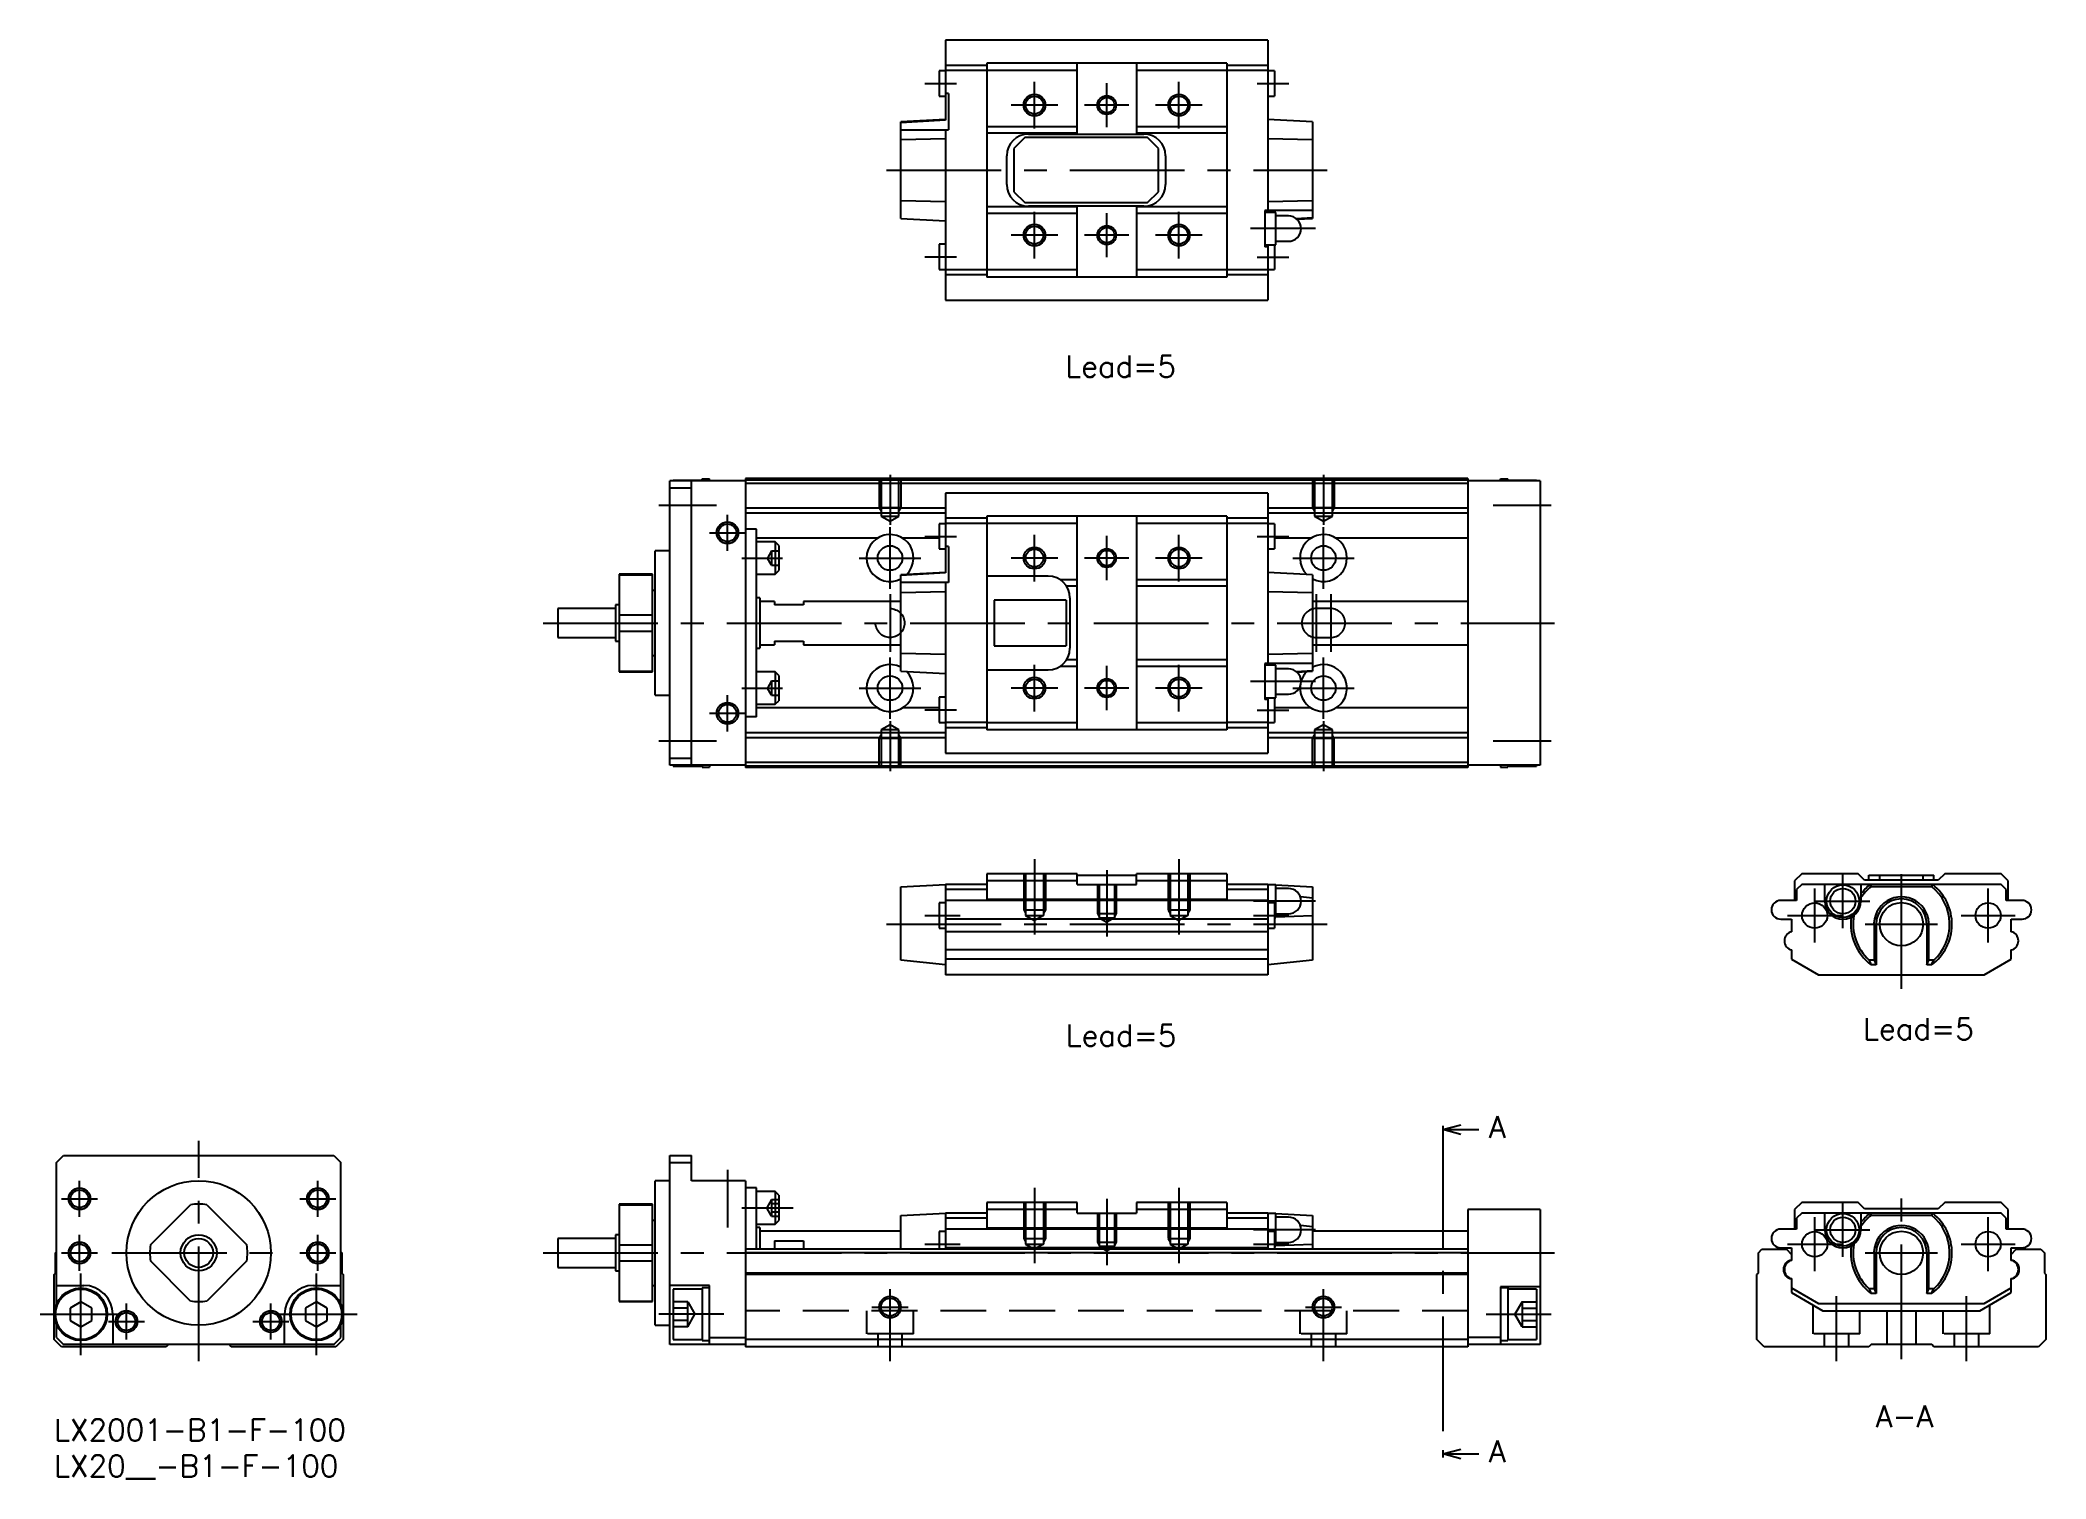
# Model space of a CAD drawing. Extents: x -2 to 276, y -8 to 191.
import ezdxf

# ---------------------------------------------------------------- set-up
doc = ezdxf.new("R2010")
doc.units = 0
doc.header["$LTSCALE"] = 0.5
doc.linetypes.add('CENTER', pattern=[50.8, 31.75, -6.35, 6.35, -6.35])
doc.linetypes.add('DASHED', pattern=[19.05, 12.7, -6.35])
for name, color, linetype in [('MSM_CENTER', 1, 'CENTER'), ('MSM_CONTINUOUS', 7, 'CONTINUOUS'), ('MSM_DASHED', 4, 'DASHED'), ('MSM_NARROW', 5, 'CONTINUOUS'), ('MSM_PART_NUMBER', 7, 'CONTINUOUS')]:
    doc.layers.add(name, color=color, linetype=linetype)
doc.styles.get("Standard").update_dxf_attribs({"font": 'txt.shx', "height": 1, "bigfont": 'bigfont.shx'})

# ---------------------------------------------------------------- blocks, each defined once
blk = doc.blocks.new('*U2')
at = {"layer": 'MSM_PART_NUMBER'}
blk.add_text('LX2001-B1-F-100', height=3, dxfattribs=at).set_placement((0, -3))
blk = doc.blocks.new('*U3')
at = {"layer": 'MSM_PART_NUMBER'}
blk.add_text('LX20__-B1-F-100', height=3, dxfattribs=at).set_placement((0, -8))

msp = doc.modelspace()

# ---------------------------------------------------------------- linework, layer by layer
at = {"layer": 'MSM_CENTER'}
for p, q in [((120.5, 184.9), (124.9, 184.9)), ((135.7, 178.67), (135.7, 185.13)), ((145.7, 178.84), (145.7, 184.96)), ((155.7, 178.67), (155.7, 185.13)), ((166.5, 184.9), (170.9, 184.9)), ((138.93, 181.9), (132.47, 181.9)), ((148.76, 181.9), (142.64, 181.9)), ((158.93, 181.9), (152.47, 181.9)), ((115.2, 172.9), (176.2, 172.9)), ((135.7, 160.67), (135.7, 167.13)), ((145.7, 160.84), (145.7, 166.96)), ((155.7, 160.67), (155.7, 167.13)), ((138.93, 163.9), (132.47, 163.9)), ((148.76, 163.9), (142.64, 163.9)), ((158.93, 163.9), (152.47, 163.9)), ((174.6, 164.8), (165.6, 164.8)), ((120.5, 160.9), (124.9, 160.9)), ((166.5, 160.85), (170.9, 160.85)), ((115.7, 130.7), (115.7, 123.79)), ((175.7, 130.7), (175.7, 123.79)), ((83.7, 126.5), (91.7, 126.5)), ((93.2, 120.2), (93.2, 125.2)), ((199.2, 126.5), (207.2, 126.5)), ((90.7, 122.7), (95.7, 122.7)), ((115.7, 114.95), (115.7, 123.45)), ((120.5, 122.2), (124.9, 122.2)), ((135.7, 115.97), (135.7, 122.43)), ((145.7, 116.14), (145.7, 122.26)), ((155.7, 115.97), (155.7, 122.43)), ((166.5, 122.2), (170.9, 122.2)), ((175.7, 114.95), (175.7, 123.45)), ((95.2, 119.2), (100.8, 119.2)), ((111.45, 119.2), (119.95, 119.2)), ((138.93, 119.2), (132.47, 119.2)), ((148.76, 119.2), (142.64, 119.2)), ((158.93, 119.2), (152.47, 119.2)), ((171.45, 119.2), (179.95, 119.2)), ((115.7, 114.2), (115.7, 106.2)), ((174.7, 114.2), (174.7, 106.2)), ((176.7, 114.2), (176.7, 106.2)), ((67.7, 110.2), (207.7, 110.2)), ((115.7, 96.95), (115.7, 105.45)), ((135.7, 97.97), (135.7, 104.43)), ((145.7, 98.14), (145.7, 104.26)), ((155.7, 97.97), (155.7, 104.43)), ((175.7, 96.95), (175.7, 105.45)), ((93.2, 95.2), (93.2, 100.2)), ((95.2, 101.2), (100.8, 101.2)), ((111.45, 101.2), (119.95, 101.2)), ((138.93, 101.2), (132.47, 101.2)), ((148.76, 101.2), (142.64, 101.2)), ((158.93, 101.2), (152.47, 101.2)), ((174.6, 102.1), (165.6, 102.1)), ((171.45, 101.2), (179.95, 101.2)), ((90.7, 97.7), (95.7, 97.7)), ((120.5, 98.2), (124.9, 98.2)), ((166.5, 98.15), (170.9, 98.15)), ((115.7, 96.61), (115.7, 89.7)), ((175.7, 96.61), (175.7, 89.7)), ((83.7, 93.9), (91.7, 93.9)), ((199.2, 93.9), (207.2, 93.9)), ((135.7, 77.5), (135.7, 67.1)), ((145.7, 76), (145.7, 66.8)), ((155.7, 77.5), (155.7, 67.1)), ((247.6, 67.95), (247.6, 75.45)), ((255.7, 59.55), (255.7, 77.35)), ((243.7, 65.95), (243.7, 73.45)), ((267.7, 65.95), (267.7, 73.45)), ((120.5, 69.7), (125.4, 69.7)), ((174.6, 71.7), (166, 71.7)), ((166, 69.7), (170.9, 69.7)), ((239.95, 69.7), (247.45, 69.7)), ((243.85, 71.7), (251.35, 71.7)), ((263.95, 69.7), (271.45, 69.7)), ((115.2, 68.5), (176.2, 68.5)), ((250.7, 68.5), (260.7, 68.5)), ((192.2, 39.58), (192.2, -4.33)), ((20, 8), (20, 38.5)), ((93.2, 34.5), (93.2, 26.5)), ((3.5, 28), (3.5, 33)), ((36.5, 28), (36.5, 33)), ((135.7, 32), (135.7, 21.6)), ((155.7, 32), (155.7, 21.6)), ((255.7, 8.3), (255.7, 31.1)), ((1, 30.5), (6, 30.5)), ((34, 30.5), (39, 30.5)), ((95.2, 29.25), (102.3, 29.25)), ((145.7, 30.5), (145.7, 21.3)), ((243.7, 20.45), (243.7, 27.95)), ((247.6, 22.45), (247.6, 29.95)), ((267.7, 20.45), (267.7, 27.95)), ((3.5, 20.5), (3.5, 25.5)), ((36.5, 20.5), (36.5, 25.5)), ((174.6, 26.2), (166, 26.2)), ((243.85, 26.2), (251.35, 26.2)), ((1, 23), (6, 23)), ((8, 23), (32, 23)), ((34, 23), (39, 23)), ((67.7, 23), (207.7, 23)), ((120.5, 24.2), (125.4, 24.2)), ((166, 24.2), (170.9, 24.2)), ((239.95, 24.2), (247.45, 24.2)), ((250.7, 23), (260.7, 23)), ((263.95, 24.2), (271.45, 24.2)), ((3.7, 8.85), (3.7, 20.15)), ((36.3, 8.85), (36.3, 20.15)), ((115.7, 8), (115.7, 18)), ((175.7, 8), (175.7, 18)), ((246.7, 8), (246.7, 17)), ((264.7, 8), (264.7, 17)), ((-1.95, 14.5), (9.35, 14.5)), ((10, 11), (10, 16)), ((30, 11), (30, 16)), ((30.65, 14.5), (41.95, 14.5)), ((92.7, 14.5), (83.7, 14.5)), ((113.2, 15.5), (118.2, 15.5)), ((173.2, 15.5), (178.2, 15.5)), ((198.2, 14.5), (207.2, 14.5)), ((7.5, 13.5), (12.5, 13.5)), ((27.5, 13.5), (32.5, 13.5))]:
    msp.add_line(p, q, dxfattribs=at)
at = {"layer": 'MSM_CONTINUOUS'}
for p, q in [((123.4, 190.9), (123.4, 179.83)), ((168, 190.9), (123.4, 190.9)), ((168, 190.9), (168, 167.3)), ((122.5, 186.65), (122.5, 183.15)), ((123.4, 186.65), (122.5, 186.65)), ((129.1, 187.4), (123.4, 187.4)), ((129.1, 186.69), (123.4, 186.69)), ((162.3, 187.7), (129.1, 187.7)), ((129.1, 187.7), (129.1, 158.1)), ((141.6, 186.7), (129.1, 186.7)), ((141.6, 177.9), (141.6, 187.7)), ((149.8, 187.7), (149.8, 177.9)), ((162.3, 186.7), (149.8, 186.7)), ((162.3, 187.7), (162.3, 158.1)), ((168, 187.4), (162.3, 187.4)), ((168, 186.69), (162.3, 186.69)), ((168.9, 186.65), (168, 186.65)), ((168.9, 186.65), (168.9, 183.15)), ((123.8, 183.5), (123.4, 183.5)), ((123.8, 183.5), (123.8, 178.5)), ((122.5, 183.15), (123.4, 183.15)), ((168, 183.15), (168.9, 183.15)), ((123.4, 179.9), (117.2, 179.58)), ((123.4, 179.83), (117.2, 179.46)), ((117.2, 166.22), (117.2, 179.58)), ((117.2, 178.5), (123.8, 178.5)), ((123.4, 178.5), (123.4, 154.9)), ((141.6, 178.9), (129.1, 178.9)), ((141.6, 178), (129.1, 178)), ((134.85, 177.9), (150.85, 177.9)), ((162.3, 178.9), (149.8, 178.9)), ((162.3, 178), (149.8, 178)), ((174.2, 179.58), (168, 179.9)), ((174.2, 179.58), (174.2, 166.22)), ((123.4, 177.23), (117.2, 177.09)), ((134.35, 177.4), (132.85, 175.9)), ((132.85, 175.9), (132.85, 169.9)), ((151.35, 177.4), (134.35, 177.4)), ((152.85, 175.9), (151.35, 177.4)), ((152.85, 169.9), (152.85, 175.9)), ((174.2, 177.09), (168, 177.23)), ((131.85, 170.9), (131.85, 174.9)), ((153.85, 174.9), (153.85, 170.9)), ((132.85, 169.9), (134.35, 168.4)), ((151.35, 168.4), (152.85, 169.9)), ((117.2, 168.71), (123.4, 168.57)), ((141.6, 167.8), (129.1, 167.8)), ((141.6, 166.9), (129.1, 166.9)), ((134.35, 168.4), (151.35, 168.4)), ((150.85, 167.9), (134.85, 167.9)), ((141.6, 158.1), (141.6, 167.9)), ((149.8, 167.9), (149.8, 158.1)), ((162.3, 167.8), (149.8, 167.8)), ((162.3, 166.9), (149.8, 166.9)), ((167.6, 167.3), (167.6, 162.3)), ((174.2, 167.3), (167.6, 167.3)), ((169.1, 167.05), (167.6, 167.05)), ((168, 168.57), (174.2, 168.71)), ((169.1, 162.55), (169.1, 167.05)), ((117.2, 166.22), (123.4, 165.9)), ((170.85, 166.55), (169.1, 166.55)), ((171.9, 166.2), (174.2, 166.34)), ((172.01, 166.11), (174.2, 166.22)), ((122.5, 162.65), (122.5, 159.15)), ((123.4, 162.65), (122.5, 162.65)), ((167.6, 162.55), (169.1, 162.55)), ((168, 162.3), (167.6, 162.3)), ((168, 162.55), (168, 154.9)), ((168.9, 162.55), (168.9, 159.15)), ((169.1, 163.05), (170.85, 163.05)), ((122.5, 159.15), (123.4, 159.15)), ((129.1, 159.11), (123.4, 159.11)), ((129.1, 158.4), (123.4, 158.4)), ((141.6, 159.1), (129.1, 159.1)), ((162.3, 159.1), (149.8, 159.1)), ((168, 159.11), (162.3, 159.11)), ((168, 158.4), (162.3, 158.4)), ((168, 159.15), (168.9, 159.15)), ((162.3, 158.1), (129.1, 158.1)), ((123.4, 154.9), (168, 154.9)), ((95.7, 129.9), (85.2, 129.9)), ((85.2, 90.5), (85.2, 129.9)), ((85.2, 128.9), (88.2, 128.9)), ((85.7, 129.9), (85.7, 130)), ((85.7, 130), (89.7, 130)), ((88.2, 90.5), (88.2, 129.9)), ((89.7, 129.9), (89.7, 130.15)), ((89.7, 130.15), (90.7, 130.15)), ((90.7, 129.9), (90.7, 130.15)), ((195.7, 130.2), (95.7, 130.2)), ((95.7, 130.2), (95.7, 90.2)), ((195.7, 130), (95.7, 130)), ((195.7, 129.5), (95.7, 129.5)), ((123.4, 128.2), (123.4, 117.13)), ((168, 128.2), (123.4, 128.2)), ((168, 128.2), (168, 104.6)), ((195.7, 130.2), (195.7, 90.2)), ((205.7, 129.9), (195.7, 129.9)), ((200.2, 129.9), (200.2, 130.15)), ((200.2, 130.15), (201.2, 130.15)), ((201.2, 129.9), (201.2, 130.15)), ((201.2, 130), (205.2, 130)), ((205.2, 129.9), (205.2, 130)), ((205.7, 129.9), (205.7, 90.5)), ((123.4, 126.1), (95.7, 126.1)), ((123.4, 125.4), (95.7, 125.4)), ((162.3, 125), (129.1, 125)), ((129.1, 125), (129.1, 95.4)), ((141.6, 95.4), (141.6, 125)), ((149.8, 125), (149.8, 95.4)), ((162.3, 125), (162.3, 95.4)), ((195.7, 126.1), (168, 126.1)), ((195.7, 125.4), (168, 125.4)), ((97.2, 123.2), (95.7, 123.2)), ((97.2, 97.2), (97.2, 123.2)), ((122.5, 123.95), (122.5, 120.45)), ((123.4, 123.95), (122.5, 123.95)), ((129.1, 124.7), (123.4, 124.7)), ((129.1, 123.99), (123.4, 123.99)), ((141.6, 124), (129.1, 124)), ((162.3, 124), (149.8, 124)), ((168, 124.7), (162.3, 124.7)), ((168, 123.99), (162.3, 123.99)), ((168.9, 123.95), (168, 123.95)), ((168.9, 123.95), (168.9, 120.45)), ((85.2, 120.2), (83.2, 120.2)), ((83.2, 100.2), (83.2, 120.2)), ((113.95, 121.94), (97.2, 121.94)), ((99.8, 121.45), (97.2, 121.45)), ((99.8, 121.45), (99.8, 116.95)), ((100.3, 120.95), (99.8, 121.45)), ((100.3, 120.95), (100.3, 117.45)), ((122.5, 121.94), (117.45, 121.94)), ((122.5, 120.45), (123.4, 120.45)), ((123.8, 120.8), (123.4, 120.8)), ((123.8, 120.8), (123.8, 115.8)), ((168, 120.45), (168.9, 120.45)), ((173.95, 121.94), (168.9, 121.94)), ((195.7, 121.94), (177.45, 121.94)), ((82.8, 116.95), (78.2, 116.95)), ((78.2, 116.95), (78.2, 103.45)), ((78.2, 116.86), (82.8, 116.86)), ((82.8, 103.45), (82.8, 116.95)), ((97.2, 116.95), (99.8, 116.95)), ((99.8, 116.95), (100.3, 117.45)), ((123.4, 117.2), (117.2, 116.88)), ((123.4, 117.13), (117.2, 116.76)), ((117.2, 103.52), (117.2, 116.88)), ((137.6, 116.7), (129.1, 116.7)), ((174.2, 116.88), (168, 117.2)), ((174.2, 116.88), (174.2, 103.52)), ((83.2, 114.7), (82.8, 114.7)), ((123.8, 115.8), (117.2, 115.8)), ((123.4, 114.53), (117.2, 114.39)), ((123.4, 115.8), (123.4, 92.2)), ((141.6, 116.2), (139.26, 116.2)), ((141.6, 115.3), (140.14, 115.3)), ((162.3, 116.2), (149.8, 116.2)), ((162.3, 115.3), (149.8, 115.3)), ((174.2, 114.39), (168, 114.53)), ((69.7, 112.2), (69.7, 108.2)), ((77.7, 112.2), (69.7, 112.2)), ((77.7, 112.7), (77.7, 107.7)), ((78.2, 112.7), (77.7, 112.7)), ((78.2, 111.32), (82.8, 111.32)), ((97.7, 113.7), (97.2, 113.7)), ((97.7, 113.7), (97.7, 106.7)), ((99.7, 113.2), (97.7, 113.2)), ((99.7, 113.2), (99.7, 112.7)), ((103.7, 112.7), (99.7, 112.7)), ((103.7, 113.2), (103.7, 112.7)), ((117.2, 113.2), (103.7, 113.2)), ((130.1, 113.36), (130.1, 107.04)), ((140.1, 113.36), (130.1, 113.36)), ((140.1, 113.36), (140.1, 107.04)), ((140.6, 113.7), (140.6, 106.7)), ((195.7, 113.2), (174.2, 113.2)), ((78.2, 109.08), (82.8, 109.08)), ((69.7, 108.2), (77.7, 108.2)), ((77.7, 107.7), (78.2, 107.7)), ((82.8, 105.7), (83.2, 105.7)), ((97.2, 106.7), (97.7, 106.7)), ((97.7, 107.2), (99.7, 107.2)), ((99.7, 107.7), (103.7, 107.7)), ((99.7, 107.7), (99.7, 107.2)), ((103.7, 107.7), (103.7, 107.2)), ((103.7, 107.2), (117.2, 107.2)), ((117.2, 106.01), (123.4, 105.87)), ((130.1, 107.04), (140.1, 107.04)), ((168, 105.87), (174.2, 106.01)), ((174.2, 107.2), (195.7, 107.2)), ((78.2, 103.54), (82.8, 103.54)), ((78.2, 103.45), (82.8, 103.45)), ((99.8, 103.45), (97.2, 103.45)), ((100.3, 102.95), (99.8, 103.45)), ((99.8, 103.45), (99.8, 98.95)), ((100.3, 102.95), (100.3, 99.45)), ((117.2, 103.52), (123.4, 103.2)), ((129.1, 103.7), (137.6, 103.7)), ((141.6, 104.2), (139.26, 104.2)), ((141.6, 105.1), (140.14, 105.1)), ((162.3, 105.1), (149.8, 105.1)), ((162.3, 104.2), (149.8, 104.2)), ((174.2, 104.6), (167.6, 104.6)), ((167.6, 104.6), (167.6, 99.6)), ((169.1, 104.35), (167.6, 104.35)), ((169.1, 99.85), (169.1, 104.35)), ((170.85, 103.85), (169.1, 103.85)), ((171.9, 103.5), (174.2, 103.64)), ((172.01, 103.41), (174.2, 103.52)), ((83.2, 100.2), (85.2, 100.2)), ((169.1, 100.35), (170.85, 100.35)), ((97.2, 97.2), (95.7, 97.2)), ((97.2, 98.95), (99.8, 98.95)), ((113.95, 98.46), (97.2, 98.46)), ((99.8, 98.95), (100.3, 99.45)), ((122.5, 98.46), (117.45, 98.46)), ((122.5, 99.95), (122.5, 96.45)), ((123.4, 99.95), (122.5, 99.95)), ((167.6, 99.85), (169.1, 99.85)), ((168, 99.6), (167.6, 99.6)), ((168, 99.85), (168, 92.2)), ((168.9, 99.85), (168.9, 96.45)), ((173.95, 98.46), (168.9, 98.46)), ((195.7, 98.46), (177.45, 98.46)), ((123.4, 95), (95.7, 95)), ((122.5, 96.45), (123.4, 96.45)), ((129.1, 96.41), (123.4, 96.41)), ((129.1, 95.7), (123.4, 95.7)), ((141.6, 96.4), (129.1, 96.4)), ((162.3, 95.4), (129.1, 95.4)), ((162.3, 96.4), (149.8, 96.4)), ((168, 96.41), (162.3, 96.41)), ((168, 95.7), (162.3, 95.7)), ((168, 96.45), (168.9, 96.45)), ((195.7, 95), (168, 95)), ((123.4, 94.3), (95.7, 94.3)), ((123.4, 92.2), (168, 92.2)), ((195.7, 94.3), (168, 94.3)), ((85.2, 91.5), (88.2, 91.5)), ((95.7, 90.5), (85.2, 90.5)), ((85.7, 90.5), (85.7, 90.4)), ((85.7, 90.4), (89.7, 90.4)), ((89.7, 90.5), (89.7, 90.25)), ((89.7, 90.25), (90.7, 90.25)), ((90.7, 90.5), (90.7, 90.25)), ((195.7, 90.9), (95.7, 90.9)), ((195.7, 90.4), (95.7, 90.4)), ((195.7, 90.2), (95.7, 90.2)), ((205.7, 90.5), (195.7, 90.5)), ((200.2, 90.5), (200.2, 90.25)), ((200.2, 90.25), (201.2, 90.25)), ((201.2, 90.5), (201.2, 90.25)), ((201.2, 90.4), (205.2, 90.4)), ((205.2, 90.5), (205.2, 90.4)), ((141.6, 75.5), (129.1, 75.5)), ((129.1, 75.5), (129.1, 71.93)), ((141.6, 74), (141.6, 75.5)), ((141.6, 75.3), (149.8, 75.3)), ((149.8, 74), (149.8, 75.5)), ((162.3, 75.5), (149.8, 75.5)), ((162.3, 75.5), (162.3, 71.93)), ((241.9, 75.5), (240.9, 74.5)), ((249.7, 75.5), (241.9, 75.5)), ((250.6, 74.6), (249.7, 75.5)), ((251.2, 74.6), (251.2, 75.3)), ((251.2, 75.3), (260.2, 75.3)), ((252.7, 74.6), (252.7, 75.3)), ((258.7, 74.6), (258.7, 75.3)), ((260.2, 74.6), (260.2, 75.3)), ((261.7, 75.5), (260.8, 74.6)), ((269.5, 75.5), (261.7, 75.5)), ((270.5, 74.5), (269.5, 75.5)), ((117.2, 73.7), (123.4, 74)), ((117.2, 63.54), (117.2, 73.7)), ((129.1, 74), (123.4, 74)), ((123.4, 74), (123.4, 61.5)), ((129.1, 73.29), (123.4, 73.29)), ((141.6, 74.5), (129.1, 74.5)), ((141.6, 74), (149.8, 74)), ((162.3, 74.5), (149.8, 74.5)), ((168, 74), (162.3, 74)), ((168, 73.29), (162.3, 73.29)), ((168, 74), (169.02, 73.95)), ((168, 74), (168, 61.5)), ((169.1, 73.95), (168, 73.95)), ((169.1, 73.95), (174.2, 73.7)), ((169.1, 69.45), (169.1, 73.95)), ((170.85, 73.45), (169.1, 73.45)), ((174.2, 72.13), (172.5, 72.29)), ((174.2, 73.7), (174.2, 63.54)), ((240.9, 74.5), (240.9, 71.93)), ((241.91, 74), (241.2, 73.29)), ((241.2, 73.29), (241.2, 71.8)), ((269.49, 74), (241.91, 74)), ((245.1, 71.7), (245.1, 74)), ((250.1, 74), (250.1, 71.7)), ((260.8, 74.6), (250.6, 74.6)), ((251.37, 74), (251.51, 73.7)), ((259.89, 73.7), (251.51, 73.7)), ((259.89, 73.7), (260.03, 74)), ((270.2, 73.29), (269.49, 74)), ((270.2, 71.8), (270.2, 73.29)), ((270.5, 71.93), (270.5, 74.5)), ((123.4, 71.45), (122.5, 71.45)), ((122.5, 71.45), (122.5, 67.95)), ((168, 71.8), (123.4, 71.8)), ((162.3, 71.93), (129.1, 71.93)), ((168.9, 71.45), (168, 71.45)), ((168.9, 71.45), (168.9, 67.95)), ((168.9, 69.45), (169.1, 69.45)), ((169.1, 69.95), (170.85, 69.95)), ((169.1, 69.53), (174.2, 69.73)), ((241.2, 71.8), (239, 71.8)), ((240.9, 71.93), (241.2, 71.93)), ((270.2, 71.93), (270.5, 71.93)), ((272.4, 71.8), (270.2, 71.8)), ((122.5, 67.95), (123.4, 67.95)), ((168, 69.2), (123.4, 69.2)), ((168, 67.46), (123.4, 67.46)), ((168, 67.95), (168.9, 67.95)), ((239, 69.2), (240.5, 69.2)), ((240.5, 69.2), (240.5, 67.46)), ((251.91, 68.18), (251.91, 63.54)), ((252.2, 68.5), (252.2, 62.88)), ((259.2, 68.5), (259.2, 62.88)), ((259.49, 63.54), (259.49, 68.18)), ((270.9, 67.46), (270.9, 69.2)), ((270.9, 69.2), (272.4, 69.2)), ((168, 64.94), (123.4, 64.94)), ((240.5, 64.94), (240.5, 63.66)), ((270.9, 63.66), (270.9, 64.94)), ((123.4, 62.88), (117.2, 63.54)), ((168, 63.66), (123.4, 63.66)), ((168, 61.5), (123.4, 61.5)), ((174.2, 63.54), (168, 62.88)), ((240.5, 63.66), (244.24, 61.5)), ((244.24, 61.5), (267.16, 61.5)), ((251.91, 63.54), (251.23, 63.54)), ((252.2, 62.88), (251.53, 62.88)), ((251.91, 63.54), (252.2, 62.88)), ((259.2, 62.88), (259.49, 63.54)), ((259.87, 62.88), (259.2, 62.88)), ((260.17, 63.54), (259.49, 63.54)), ((267.16, 61.5), (270.9, 63.66)), ((192.2, 40.08), (194.7, 40.75)), ((192.2, 40.58), (192.2, 39.58)), ((194.7, 39.41), (192.2, 40.08)), ((192.2, 40.08), (197.2, 40.08)), ((0.3, 35.5), (1.3, 36.5)), ((1.3, 36.5), (38.7, 36.5)), ((38.7, 36.5), (39.7, 35.5)), ((85.2, 10.3), (85.2, 36.5)), ((85.2, 36.5), (88.2, 36.5)), ((88.2, 33), (88.2, 36.5)), ((0.3, 15.83), (0.3, 35.5)), ((39.7, 15.83), (39.7, 35.5)), ((85.2, 35.5), (88.2, 35.5)), ((85.2, 33), (83.2, 33)), ((83.2, 13), (83.2, 33)), ((95.7, 33), (88.2, 33)), ((95.7, 33), (95.7, 10)), ((97.2, 32), (95.7, 32)), ((97.2, 23.5), (97.2, 32)), ((99.8, 31.5), (97.2, 31.5)), ((100.3, 31), (99.8, 31.5)), ((99.8, 31.5), (99.8, 27)), ((100.3, 31), (100.3, 27.5)), ((13.34, 24.12), (18.88, 29.66)), ((21.12, 29.66), (26.66, 24.12)), ((82.8, 29.75), (78.2, 29.75)), ((78.2, 29.75), (78.2, 16.25)), ((78.2, 29.66), (82.8, 29.66)), ((82.8, 16.25), (82.8, 29.75)), ((117.2, 28.2), (123.4, 28.5)), ((117.2, 23.5), (117.2, 28.2)), ((129.1, 28.5), (123.4, 28.5)), ((123.4, 28.5), (123.4, 23.5)), ((129.1, 27.79), (123.4, 27.79)), ((129.1, 30), (129.1, 26.43)), ((141.6, 30), (129.1, 30)), ((141.6, 29), (129.1, 29)), ((141.6, 28.5), (141.6, 30)), ((141.6, 28.5), (149.8, 28.5)), ((162.3, 30), (149.8, 30)), ((149.8, 30), (149.8, 28.5)), ((162.3, 29), (149.8, 29)), ((162.3, 30), (162.3, 26.43)), ((168, 28.5), (162.3, 28.5)), ((168, 27.79), (162.3, 27.79)), ((168, 28.5), (169.02, 28.45)), ((168, 28.5), (168, 23.5)), ((169.1, 28.45), (168, 28.45)), ((169.1, 28.45), (174.2, 28.2)), ((169.1, 23.95), (169.1, 28.45)), ((170.85, 27.95), (169.1, 27.95)), ((174.2, 28.2), (174.2, 23.5)), ((205.7, 29), (195.7, 29)), ((195.7, 29), (195.7, 10)), ((205.7, 29), (205.7, 10.3)), ((241.9, 30), (240.9, 29)), ((240.9, 29), (240.9, 26.43)), ((241.91, 28.5), (241.2, 27.79)), ((241.2, 27.79), (241.2, 26.3)), ((249.7, 30), (241.9, 30)), ((269.49, 28.5), (241.91, 28.5)), ((245.1, 26.2), (245.1, 28.5)), ((250.6, 29.1), (249.7, 30)), ((250.1, 28.5), (250.1, 26.2)), ((260.8, 29.1), (250.6, 29.1)), ((251.37, 28.5), (251.51, 28.2)), ((259.89, 28.2), (251.51, 28.2)), ((259.89, 28.2), (260.03, 28.5)), ((261.7, 30), (260.8, 29.1)), ((269.5, 30), (261.7, 30)), ((270.2, 27.79), (269.49, 28.5)), ((270.5, 29), (269.5, 30)), ((270.2, 26.3), (270.2, 27.79)), ((270.5, 26.43), (270.5, 29)), ((77.7, 25), (69.7, 25)), ((69.7, 25), (69.7, 21)), ((78.2, 25.5), (77.7, 25.5)), ((77.7, 25.5), (77.7, 20.5)), ((83.2, 27.5), (82.8, 27.5)), ((97.2, 27), (99.8, 27)), ((97.7, 26.5), (97.2, 26.5)), ((97.7, 26.5), (97.7, 23.5)), ((117.2, 26), (97.7, 26)), ((99.8, 27), (100.3, 27.5)), ((123.4, 25.95), (122.5, 25.95)), ((122.5, 25.95), (122.5, 23.5)), ((168, 26.3), (123.4, 26.3)), ((162.3, 26.43), (129.1, 26.43)), ((168.9, 25.95), (168, 25.95)), ((168.9, 25.95), (168.9, 23.5)), ((174.2, 26.63), (172.5, 26.79)), ((195.7, 26), (174.2, 26)), ((241.2, 26.3), (239, 26.3)), ((240.9, 26.43), (241.2, 26.43)), ((270.2, 26.43), (270.5, 26.43)), ((272.4, 26.3), (270.2, 26.3)), ((0.2, 23), (0.3, 23.1)), ((0.2, 20.2), (0.2, 23)), ((39.7, 23.1), (39.8, 23)), ((39.8, 23), (39.8, 20.2)), ((78.2, 24.12), (82.8, 24.12)), ((195.7, 23.5), (95.7, 23.5)), ((195.7, 23), (95.7, 23)), ((99.7, 24.66), (103.7, 24.66)), ((99.7, 24.66), (99.7, 23.5)), ((103.7, 24.66), (103.7, 23.5)), ((168, 23.7), (123.4, 23.7)), ((168.9, 23.95), (169.1, 23.95)), ((169.1, 24.45), (170.85, 24.45)), ((169.1, 24.03), (174.2, 24.23)), ((235.9, 23), (236.4, 23.5)), ((235.9, 20.2), (235.9, 23)), ((236.4, 23.5), (239.8, 23.5)), ((239, 23.7), (240.5, 23.7)), ((239.8, 23.5), (240.5, 22.8)), ((240.5, 23.7), (240.5, 21.96)), ((251.91, 22.68), (251.91, 18.04)), ((252.2, 23), (252.2, 17.38)), ((259.2, 23), (259.2, 17.38)), ((259.49, 18.04), (259.49, 22.68)), ((270.9, 23.7), (272.4, 23.7)), ((270.9, 21.96), (270.9, 23.7)), ((270.9, 22.8), (271.6, 23.5)), ((271.6, 23.5), (275, 23.5)), ((275, 23.5), (275.5, 23)), ((275.5, 23), (275.5, 20.2)), ((0, 20), (0.2, 20.2)), ((0, 11), (0, 20)), ((18.88, 16.34), (13.34, 21.88)), ((26.66, 21.88), (21.12, 16.34)), ((39.8, 20.2), (40, 20)), ((40, 20), (40, 11)), ((69.7, 21), (77.7, 21)), ((77.7, 20.5), (78.2, 20.5)), ((78.2, 21.88), (82.8, 21.88)), ((195.7, 20.2), (95.7, 20.2)), ((195.7, 20), (95.7, 20)), ((235.7, 20), (235.9, 20.2)), ((235.7, 11), (235.7, 20)), ((275.5, 20.2), (275.7, 20)), ((275.7, 20), (275.7, 11)), ((0.3, 18.5), (4.1, 18.5)), ((35.9, 18.5), (39.7, 18.5)), ((82.8, 18.5), (83.2, 18.5)), ((90.7, 18.5), (85.2, 18.5)), ((85.7, 18), (85.7, 11)), ((89.7, 18), (85.7, 18)), ((89.7, 18.15), (89.7, 10.85)), ((90.7, 18.15), (89.7, 18.15)), ((90.7, 10.3), (90.7, 18.5)), ((205.7, 18.3), (200.2, 18.3)), ((200.2, 18.3), (200.2, 10.3)), ((201.2, 18.15), (200.2, 18.15)), ((201.2, 18.15), (201.2, 10.85)), ((205.2, 18), (201.2, 18)), ((205.2, 18), (205.2, 11)), ((240.5, 19.44), (240.5, 17.5)), ((240.5, 18.16), (244.24, 16)), ((240.5, 17.5), (244.83, 15)), ((251.91, 18.04), (251.23, 18.04)), ((252.2, 17.38), (251.53, 17.38)), ((251.91, 18.04), (252.2, 17.38)), ((259.2, 17.38), (259.49, 18.04)), ((259.87, 17.38), (259.2, 17.38)), ((260.17, 18.04), (259.49, 18.04)), ((266.57, 15), (270.9, 17.5)), ((267.16, 16), (270.9, 18.16)), ((270.9, 17.5), (270.9, 19.44)), ((3.7, 16.23), (2.2, 15.37)), ((2.2, 15.37), (2.2, 13.63)), ((5.2, 15.37), (3.7, 16.23)), ((5.2, 13.63), (5.2, 15.37)), ((8.1, 14.5), (8.1, 10.3)), ((31.9, 10.3), (31.9, 14.5)), ((36.3, 16.23), (34.8, 15.37)), ((34.8, 15.37), (34.8, 13.63)), ((37.8, 15.37), (36.3, 16.23)), ((37.8, 13.63), (37.8, 15.37)), ((78.2, 16.34), (82.8, 16.34)), ((78.2, 16.25), (82.8, 16.25)), ((244.24, 16), (267.16, 16)), ((244.83, 15), (266.57, 15)), ((0.3, 11.3), (0.3, 13.17)), ((0.3, 11.3), (1.3, 10.3)), ((2.2, 13.63), (3.7, 12.77)), ((3.7, 12.77), (5.2, 13.63)), ((34.8, 13.63), (36.3, 12.77)), ((36.3, 12.77), (37.8, 13.63)), ((38.7, 10.3), (39.7, 11.3)), ((39.7, 11.3), (39.7, 13.17)), ((83.2, 13), (85.2, 13)), ((90.7, 11.3), (95.7, 11.3)), ((200.2, 11.3), (195.7, 11.3)), ((1, 10), (0, 11)), ((15.5, 10), (1, 10)), ((38.7, 10.3), (1.3, 10.3)), ((15.8, 10.3), (15.5, 10)), ((24.5, 10), (24.2, 10.3)), ((39, 10), (24.5, 10)), ((40, 11), (39, 10)), ((95.7, 10.3), (85.2, 10.3)), ((85.7, 11), (89.7, 11)), ((89.7, 10.85), (90.7, 10.85)), ((195.7, 11), (95.7, 11)), ((195.7, 10), (95.7, 10)), ((205.7, 10.3), (195.7, 10.3)), ((200.2, 10.85), (201.2, 10.85)), ((201.2, 11), (205.2, 11)), ((236.7, 10), (235.7, 11)), ((251.2, 10), (236.7, 10)), ((251.5, 10.3), (251.2, 10)), ((259.9, 10.3), (251.5, 10.3)), ((260.2, 10), (259.9, 10.3)), ((274.7, 10), (260.2, 10)), ((275.7, 11), (274.7, 10)), ((192.2, -4.83), (194.7, -4.16)), ((192.2, -4.33), (192.2, -5.33)), ((194.7, -5.5), (192.2, -4.83)), ((192.2, -4.83), (197.2, -4.83))]:
    msp.add_line(p, q, dxfattribs=at)
for centre, radius in [((135.7, 181.9), 1.23), ((145.7, 181.9), 1.06), ((155.7, 181.9), 1.23), ((135.7, 163.9), 1.23), ((145.7, 163.9), 1.06), ((155.7, 163.9), 1.23), ((93.2, 122.7), 1.23), ((115.7, 119.2), 1.7), ((135.7, 119.2), 1.23), ((145.7, 119.2), 1.06), ((155.7, 119.2), 1.23), ((175.7, 119.2), 1.7), ((115.7, 101.2), 1.7), ((175.7, 101.2), 1.7), ((135.7, 101.2), 1.23), ((145.7, 101.2), 1.06), ((155.7, 101.2), 1.23), ((93.2, 97.7), 1.23), ((247.6, 71.7), 2.25), ((247.6, 71.7), 1.75), ((243.7, 69.7), 1.75), ((255.7, 68.5), 3), ((267.7, 69.7), 1.75), ((3.5, 30.5), 1.23), ((20, 23), 10), ((36.5, 30.5), 1.23), ((247.6, 26.2), 2.25), ((247.6, 26.2), 1.75), ((20, 23), 2.5), ((20, 23), 2), ((243.7, 24.2), 1.75), ((255.7, 23), 3), ((267.7, 24.2), 1.75), ((3.5, 23), 1.23), ((36.5, 23), 1.23), ((3.7, 14.5), 3.65), ((3.7, 14.5), 3.5), ((36.3, 14.5), 3.65), ((36.3, 14.5), 3.5), ((115.7, 15.5), 1.23), ((175.7, 15.5), 1.23), ((10, 13.5), 1.23), ((30, 13.5), 1.23)]:
    msp.add_circle(centre, radius, dxfattribs=at)
for centre, radius, start, end in [((134.85, 174.9), 3, 90, 180), ((150.85, 174.9), 3, 0, 90), ((134.85, 170.9), 3, 180, 270), ((150.85, 170.9), 3, 270, 0), ((170.85, 164.8), 1.75, 270, 90), ((115.7, 119.2), 3.25, 315.393, 297.4864), ((175.7, 119.2), 3.25, 242.5136, 224.607), ((137.6, 113.7), 3, 0, 90), ((137.6, 106.7), 3, 270, 0), ((115.7, 101.2), 3.25, 62.5136, 44.607), ((170.85, 102.1), 1.75, 270, 90), ((175.7, 101.2), 3.25, 176.3645, 117.4864), ((175.7, 101.2), 3.25, 135.393, 162.6102), ((170.85, 71.7), 1.75, 270, 90), ((255.7, 68.5), 7, 128.2132, 143.1301), ((255.7, 68.5), 6.68, 128.8735, 147.0286), ((255.7, 68.5), 3.8, 355.1074, 184.8926), ((255.7, 68.5), 7, 306.5962, 51.7868), ((255.7, 68.5), 6.68, 312.0402, 51.1265), ((239, 70.5), 1.3, 90, 270), ((247.6, 71.7), 2.5, 180, 0), ((255.7, 68.5), 7, 171.8617, 233.4038), ((255.7, 68.5), 6.68, 169.3812, 227.9598), ((255.7, 68.5), 3.5, 0, 180), ((272.4, 70.5), 1.3, 270, 90), ((240.8, 66.2), 1.3, 103.3424, 256.6576), ((270.6, 66.2), 1.3, 283.3424, 76.6576), ((256.77, 65.63), 5.92, 200.6125, 207.6426), ((249.51, 67.92), 11.52, 334.0671, 337.6778), ((20, 23), 6.75, 80.4309, 99.5691), ((170.85, 26.2), 1.75, 270, 90), ((255.7, 23), 7, 128.2132, 143.1301), ((255.7, 23), 6.68, 128.8735, 147.0286), ((255.7, 23), 7, 306.5962, 51.7868), ((255.7, 23), 6.68, 312.0402, 51.1265), ((239, 25), 1.3, 90, 270), ((247.6, 26.2), 2.5, 180, 0), ((255.7, 23), 3.8, 355.1074, 184.8926), ((255.7, 23), 3.5, 0, 180), ((272.4, 25), 1.3, 270, 90), ((20, 23), 6.75, 170.4309, 189.5691), ((20, 23), 6.75, 350.4309, 9.5691), ((255.7, 23), 7, 171.8617, 233.4038), ((255.7, 23), 6.68, 169.3812, 227.9598), ((240.7, 20.7), 1.32, 98.7147, 261.2853), ((240.8, 20.7), 1.3, 103.3424, 256.6576), ((270.7, 20.7), 1.32, 278.7147, 81.2853), ((270.6, 20.7), 1.3, 283.3424, 76.6576), ((4.1, 14.5), 4, 0, 90), ((35.9, 14.5), 4, 90, 180), ((256.77, 20.13), 5.92, 200.6125, 207.6426), ((249.51, 22.42), 11.52, 334.0671, 337.6778), ((20, 23), 6.75, 260.4309, 279.5691)]:
    msp.add_arc(centre, radius, start, end, dxfattribs=at)
at = {"layer": 'MSM_DASHED'}
for p, q in [((114.2, 130.2), (114.2, 126.2)), ((114.47, 130.2), (114.47, 125)), ((116.93, 125), (116.93, 130.2)), ((117.2, 130.2), (117.2, 126.2)), ((174.2, 130.2), (174.2, 126.2)), ((174.47, 130.2), (174.47, 125)), ((176.93, 125), (176.93, 130.2)), ((177.2, 130.2), (177.2, 126.2)), ((114.2, 126.2), (117.2, 126.2)), ((114.2, 126.2), (114.47, 125.73)), ((114.47, 125), (116.93, 125)), ((114.47, 125), (115.7, 124.29)), ((115.7, 124.29), (116.93, 125)), ((117.2, 126.2), (116.93, 125.73)), ((174.2, 126.2), (177.2, 126.2)), ((174.2, 126.2), (174.47, 125.73)), ((174.47, 125), (176.93, 125)), ((174.47, 125), (175.7, 124.29)), ((175.7, 124.29), (176.93, 125)), ((177.2, 126.2), (176.93, 125.73)), ((99.3, 120.2), (98.72, 119.2)), ((99.3, 120.2), (100.3, 120.2)), ((99.3, 120.2), (99.3, 118.2)), ((99.3, 118.2), (98.72, 119.2)), ((99.3, 119.2), (100.3, 119.2)), ((99.3, 118.2), (100.3, 118.2)), ((176.7, 112.2), (174.7, 112.2)), ((174.7, 108.2), (176.7, 108.2)), ((99.3, 102.2), (98.72, 101.2)), ((99.3, 100.2), (98.72, 101.2)), ((99.3, 102.2), (100.3, 102.2)), ((99.3, 102.2), (99.3, 100.2)), ((99.3, 101.2), (100.3, 101.2)), ((99.3, 100.2), (100.3, 100.2)), ((114.2, 94.2), (114.47, 94.67)), ((115.7, 96.11), (114.47, 95.4)), ((116.93, 95.4), (114.47, 95.4)), ((114.47, 95.4), (114.47, 90.2)), ((116.93, 95.4), (115.7, 96.11)), ((116.93, 90.2), (116.93, 95.4)), ((117.2, 94.2), (116.93, 94.67)), ((174.2, 94.2), (174.47, 94.67)), ((175.7, 96.11), (174.47, 95.4)), ((174.47, 95.4), (174.47, 90.2)), ((176.93, 95.4), (174.47, 95.4)), ((176.93, 95.4), (175.7, 96.11)), ((176.93, 90.2), (176.93, 95.4)), ((177.2, 94.2), (176.93, 94.67)), ((117.2, 94.2), (114.2, 94.2)), ((114.2, 90.2), (114.2, 94.2)), ((117.2, 90.2), (117.2, 94.2)), ((177.2, 94.2), (174.2, 94.2)), ((174.2, 90.2), (174.2, 94.2)), ((177.2, 90.2), (177.2, 94.2)), ((134.2, 75.5), (134.2, 70.5)), ((134.47, 75.5), (134.47, 69.71)), ((136.93, 75.5), (136.93, 69.71)), ((137.2, 75.5), (137.2, 70.5)), ((154.2, 75.5), (154.2, 70.5)), ((154.47, 75.5), (154.47, 69.71)), ((156.93, 75.5), (156.93, 69.71)), ((157.2, 75.5), (157.2, 70.5)), ((144.4, 74), (144.4, 70)), ((144.64, 74), (144.64, 69.41)), ((146.76, 74), (146.76, 69.41)), ((147, 74), (147, 70)), ((134.2, 70.5), (137.2, 70.5)), ((134.2, 70.5), (134.47, 70.03)), ((134.47, 69.71), (136.93, 69.71)), ((134.47, 69.71), (135.7, 69)), ((136.93, 69.71), (135.7, 69)), ((137.2, 70.5), (136.93, 70.03)), ((144.4, 70), (147, 70)), ((144.4, 70), (144.64, 69.58)), ((147, 70), (146.76, 69.58)), ((154.2, 70.5), (157.2, 70.5)), ((154.2, 70.5), (154.47, 70.03)), ((154.47, 69.71), (156.93, 69.71)), ((154.47, 69.71), (155.7, 69)), ((156.93, 69.71), (155.7, 69)), ((157.2, 70.5), (156.93, 70.03)), ((144.64, 69.41), (146.76, 69.41)), ((144.64, 69.41), (145.7, 68.8)), ((146.76, 69.41), (145.7, 68.8)), ((99.3, 30.4), (98.63, 29.25)), ((99.3, 28.1), (98.63, 29.25)), ((99.3, 30.4), (100.3, 30.4)), ((99.3, 30.4), (99.3, 28.1)), ((99.3, 29.83), (100.3, 29.83)), ((99.3, 28.67), (100.3, 28.67)), ((99.3, 28.1), (100.3, 28.1)), ((134.2, 30), (134.2, 25)), ((134.47, 30), (134.47, 24.21)), ((136.93, 30), (136.93, 24.21)), ((137.2, 30), (137.2, 25)), ((144.4, 28.5), (144.4, 24.5)), ((144.64, 28.5), (144.64, 23.91)), ((146.76, 28.5), (146.76, 23.91)), ((147, 28.5), (147, 24.5)), ((154.2, 30), (154.2, 25)), ((154.47, 30), (154.47, 24.21)), ((156.93, 30), (156.93, 24.21)), ((157.2, 30), (157.2, 25)), ((134.2, 25), (137.2, 25)), ((134.2, 25), (134.47, 24.53)), ((137.2, 25), (136.93, 24.53)), ((154.2, 25), (157.2, 25)), ((154.2, 25), (154.47, 24.53)), ((157.2, 25), (156.93, 24.53)), ((134.47, 24.21), (136.93, 24.21)), ((134.47, 24.21), (135.7, 23.5)), ((136.93, 24.21), (135.7, 23.5)), ((144.4, 24.5), (147, 24.5)), ((144.4, 24.5), (144.64, 24.08)), ((144.64, 23.91), (146.76, 23.91)), ((144.64, 23.91), (145.7, 23.3)), ((146.76, 23.91), (145.7, 23.3)), ((147, 24.5), (146.76, 24.08)), ((154.47, 24.21), (156.93, 24.21)), ((154.47, 24.21), (155.7, 23.5)), ((156.93, 24.21), (155.7, 23.5)), ((87.7, 16.23), (85.7, 16.23)), ((87.7, 15.37), (85.7, 15.37)), ((87.7, 12.77), (87.7, 16.23)), ((87.7, 16.23), (88.7, 14.5)), ((87.7, 12.77), (88.7, 14.5)), ((195.7, 15), (95.7, 15)), ((112.45, 15), (112.45, 11.8)), ((118.95, 11.8), (118.95, 15)), ((172.45, 15), (172.45, 11.8)), ((178.95, 11.8), (178.95, 15)), ((203.2, 16.23), (202.2, 14.5)), ((203.2, 12.77), (202.2, 14.5)), ((203.2, 16.23), (205.2, 16.23)), ((203.2, 16.23), (203.2, 12.77)), ((203.2, 15.37), (205.2, 15.37)), ((243.45, 15.8), (243.45, 11.8)), ((249.95, 11.8), (249.95, 15)), ((253.7, 15), (253.7, 10.3)), ((257.7, 15), (257.7, 10.3)), ((261.45, 15), (261.45, 11.8)), ((267.95, 11.8), (267.95, 15.8)), ((87.7, 13.63), (85.7, 13.63)), ((87.7, 12.77), (85.7, 12.77)), ((118.95, 11.8), (112.45, 11.8)), ((114, 11.8), (114, 10)), ((117.4, 10), (117.4, 11.8)), ((178.95, 11.8), (172.45, 11.8)), ((174, 11.8), (174, 10)), ((177.4, 10), (177.4, 11.8)), ((203.2, 13.63), (205.2, 13.63)), ((203.2, 12.77), (205.2, 12.77)), ((249.95, 11.8), (243.45, 11.8)), ((245, 11.8), (245, 10)), ((248.4, 10), (248.4, 11.8)), ((267.95, 11.8), (261.45, 11.8)), ((263, 11.8), (263, 10)), ((266.4, 10), (266.4, 11.8))]:
    msp.add_line(p, q, dxfattribs=at)
msp.add_circle((115.7, 110.2), 2, dxfattribs=at)
for centre, start, end in [((174.7, 110.2), 90, 270), ((176.7, 110.2), 270, 90)]:
    msp.add_arc(centre, 2, start, end, dxfattribs=at)
at = {"layer": 'MSM_NARROW'}
for centre, radius in [((135.7, 181.9), 1.5), ((155.7, 181.9), 1.5), ((145.7, 181.9), 1.3), ((135.7, 163.9), 1.5), ((145.7, 163.9), 1.3), ((155.7, 163.9), 1.5), ((93.2, 122.7), 1.5), ((135.7, 119.2), 1.5), ((145.7, 119.2), 1.3), ((155.7, 119.2), 1.5), ((135.7, 101.2), 1.5), ((145.7, 101.2), 1.3), ((155.7, 101.2), 1.5), ((93.2, 97.7), 1.5), ((3.5, 30.5), 1.5), ((36.5, 30.5), 1.5), ((3.5, 23), 1.5), ((36.5, 23), 1.5), ((115.7, 15.5), 1.5), ((175.7, 15.5), 1.5), ((10, 13.5), 1.5), ((30, 13.5), 1.5)]:
    msp.add_circle(centre, radius, dxfattribs=at)

# ---------------------------------------------------------------- block references
at = {"layer": 'MSM_CONTINUOUS'}
for name in ['*U2', '*U3']:
    msp.add_blockref(name, (0, 0), dxfattribs=at)

# ---------------------------------------------------------------- texts
at = {"layer": 'MSM_PART_NUMBER'}
for s, p in [('Lead=5', (139.98, 144.23)), ('Lead=5', (140.04, 51.6)), ('Lead=5', (250.42, 52.52)), ('A', (198.62, 38.95)), ('A-A', (252.15, -1.14)), ('A', (198.62, -5.96))]:
    msp.add_text(s, height=3, dxfattribs=at).set_placement(p)

doc.saveas('drawing.dxf')
